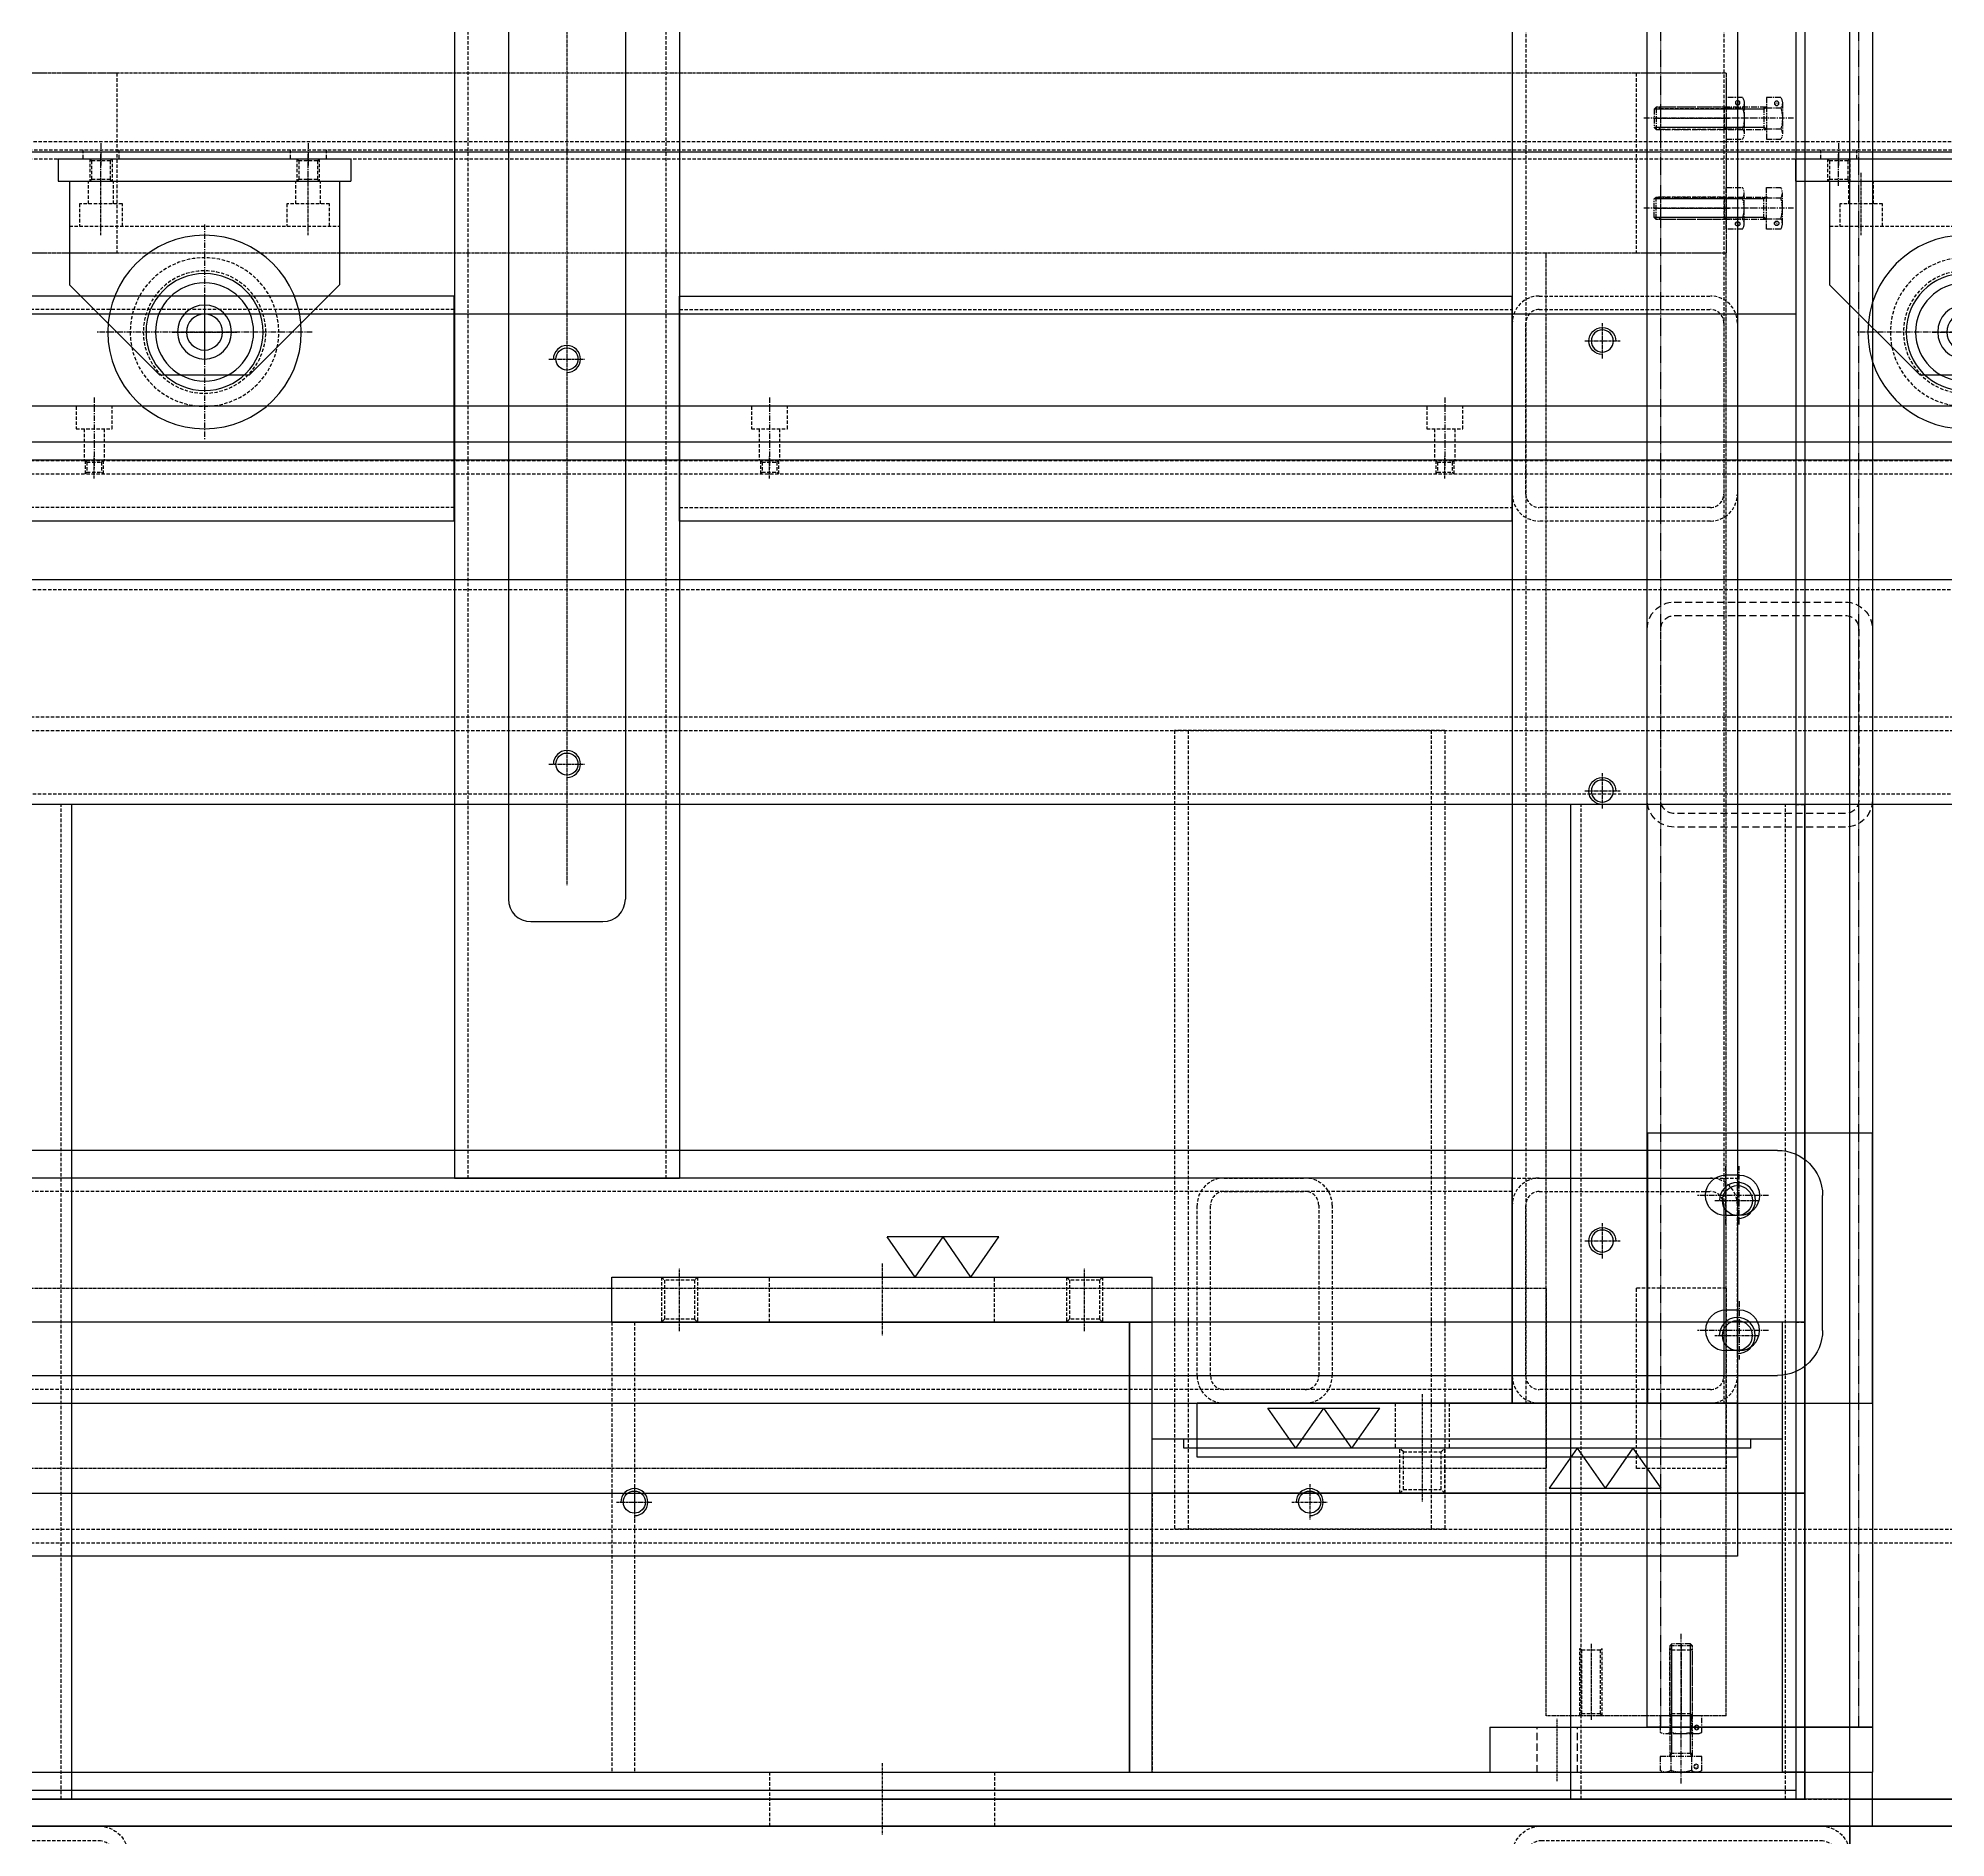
# Model space of a CAD drawing. Header units: millimetres. Extents: x -18234 to 26733, y 279 to 18488.
# Drawn here: x 21465.9 to 21889.6, y 5367 to 5766.9 of the extents above; entities that cross this region are included whole.
import ezdxf
from ezdxf.enums import TextEntityAlignment as Align

# ---------------------------------------------------------------- set-up
doc = ezdxf.new("R2010")
doc.units = ezdxf.units.MM
for name, pattern in [('CENTER', [2, 1.25, -0.25, 0.25, -0.25]), ('HIDDEN', [0.375, 0.25, -0.125]), ('HIDDEN2', [4.7625, 3.175, -1.5875])]:
    doc.linetypes.add(name, pattern=pattern)
for name, color, linetype in [('44', 4, 'CENTER'), ('BOM', 6, 'Continuous'), ('CENTER', 1, 'CENTER'), ('CL', 1, 'CENTER'), ('HL', 2, 'HIDDEN'), ('THIN', 3, 'Continuous')]:
    doc.layers.add(name, color=color, linetype=linetype)
doc.styles.get("Standard").update_dxf_attribs({"font": 'arial.ttf'})

# ---------------------------------------------------------------- blocks, each defined once
blk = doc.blocks.new('TUERTTRE')
at = {"color": 6, "ltscale": 0.5}
for p, q in [((299256.67, 16562.02), (299269.09, 16562.02)), ((299262.88, 16553.1), (299256.67, 16562.02)), ((299262.88, 16553.1), (299269.09, 16562.02)), ((299269.09, 16562.02), (299281.51, 16562.02)), ((299275.3, 16553.1), (299269.09, 16562.02)), ((299275.3, 16553.1), (299281.51, 16562.02))]:
    blk.add_line(p, q, dxfattribs=at)
blk = doc.blocks.new('trtru')
at = {"layer": 'HL', "ltscale": 3}
for p, q in [((311532.58, 919.21), (311570.58, 919.21)), ((311532.58, 916.21), (311570.58, 916.21)), ((311526.58, 875.21), (311526.58, 913.21)), ((311529.58, 875.21), (311529.58, 913.21)), ((311573.58, 913.21), (311573.58, 875.21)), ((311576.58, 913.21), (311576.58, 875.21)), ((311570.58, 872.21), (311532.58, 872.21)), ((311570.58, 869.21), (311532.58, 869.21))]:
    blk.add_line(p, q, dxfattribs=at)
for centre, radius, start, end in [((311532.58, 913.21), 6, 90, 180), ((311532.58, 913.21), 3, 90, 180), ((311570.58, 913.21), 6, 0, 90), ((311570.58, 913.21), 3, 0, 90), ((311532.58, 875.21), 6, 180, 270), ((311532.58, 875.21), 3, 180, 270), ((311570.58, 875.21), 6, 270, 0), ((311570.58, 875.21), 3, 270, 0)]:
    blk.add_arc(centre, radius, start, end, dxfattribs=at)
blk = doc.blocks.new('yere')
at = {"layer": 'HL', "ltscale": 3}
for p, q in [((311557.94, 571.8), (311575.94, 571.8)), ((311557.94, 568.8), (311575.94, 568.8)), ((311551.94, 527.8), (311551.94, 565.8)), ((311554.94, 527.8), (311554.94, 565.8)), ((311578.94, 565.8), (311578.94, 527.8)), ((311581.94, 565.8), (311581.94, 527.8)), ((311575.94, 524.8), (311557.94, 524.8)), ((311575.94, 521.8), (311557.94, 521.8))]:
    blk.add_line(p, q, dxfattribs=at)
for centre, radius, start, end in [((311557.94, 565.8), 6, 90, 180), ((311557.94, 565.8), 3, 90, 180), ((311575.94, 565.8), 6, 0, 90), ((311575.94, 565.8), 3, 0, 90), ((311557.94, 527.8), 6, 180, 270), ((311557.94, 527.8), 3, 180, 270), ((311575.94, 527.8), 6, 270, 0), ((311575.94, 527.8), 3, 270, 0)]:
    blk.add_arc(centre, radius, start, end, dxfattribs=at)
blk = doc.blocks.new('tyuwrr')
at = {"ltscale": 0.5}
for p, q in [((209317.96, 21857.18), (209317.96, 21907.18)), ((209537.96, 21907.18), (209317.96, 21907.18)), ((209537.96, 21857.18), (209537.96, 21907.18)), ((209537.96, 21857.18), (209317.96, 21857.18))]:
    blk.add_line(p, q, dxfattribs=at)
at = {"layer": 'HL', "ltscale": 3}
for p, q in [((209537.96, 21904.18), (209317.96, 21904.18)), ((209537.96, 21860.18), (209317.96, 21860.18))]:
    blk.add_line(p, q, dxfattribs=at)
blk = doc.blocks.new('uyoertw')
at = {"ltscale": 0.5}
for p, q in [((107125.43, -14929.59), (106940.43, -14929.59)), ((106940.43, -14979.59), (106940.43, -14929.59)), ((107125.43, -14979.59), (107125.43, -14929.59)), ((106940.43, -14979.59), (107125.43, -14979.59))]:
    blk.add_line(p, q, dxfattribs=at)
at = {"layer": 'HL', "ltscale": 3}
for p, q in [((107125.43, -14932.59), (106940.43, -14932.59)), ((107125.43, -14976.59), (106940.43, -14976.59))]:
    blk.add_line(p, q, dxfattribs=at)
blk = doc.blocks.new('iery')
at = {"ltscale": 0.5}
for p, q in [((107624.6, -15072.98), (106934.6, -15072.98)), ((107624.6, -15122.98), (107624.6, -15072.98)), ((106934.6, -15122.98), (107624.6, -15122.98))]:
    blk.add_line(p, q, dxfattribs=at)
at = {"layer": 'HL', "ltscale": 3}
for p, q in [((107624.6, -15075.98), (106934.6, -15075.98)), ((107624.6, -15119.98), (106934.6, -15119.98))]:
    blk.add_line(p, q, dxfattribs=at)
blk = doc.blocks.new('tyqewrre')
at = {"layer": 'CL', "ltscale": 0.5}
blk.add_line((300594.9, 32415.18), (300594.9, 32429.18), dxfattribs=at)
at = {"layer": 'HL', "ltscale": 3}
for p, q in [((300588.9, 32417.18), (300588.9, 32427.18)), ((300600.9, 32417.18), (300600.9, 32427.18))]:
    blk.add_line(p, q, dxfattribs=at)
blk = doc.blocks.new('ruetew')
at = {"ltscale": 0.5}
for p, q in [((107006.21, -14496.27), (107006.21, -14616.27)), ((107006.21, -14496.27), (107018.21, -14496.27)), ((107018.21, -14496.27), (107018.21, -14616.27)), ((107006.21, -14616.27), (107018.21, -14616.27))]:
    blk.add_line(p, q, dxfattribs=at)
at = {"layer": 'HL', "ltscale": 3}
blk.add_line((107008.21, -14496.27), (107008.21, -14616.27), dxfattribs=at)
at = {"rotation": 90.00000000000001}
blk.add_blockref('tyqewrre', (139435.38, -315161.18), dxfattribs=at)
blk = doc.blocks.new('eterwet')
at = {"ltscale": 0.5}
for p, q in [((106256.87, -12988.09), (106256.87, -14144.09)), ((106306.87, -12988.09), (106306.87, -14144.09)), ((106256.87, -14144.09), (106306.87, -14144.09))]:
    blk.add_line(p, q, dxfattribs=at)
at = {"layer": 'HL', "ltscale": 3}
for p, q in [((106259.87, -12988.09), (106259.87, -14144.09)), ((106303.87, -12988.09), (106303.87, -14144.09))]:
    blk.add_line(p, q, dxfattribs=at)
blk = doc.blocks.new('6w4tw')
at = {"ltscale": 0.5}
for p, q in [((107959.85, -12918.09), (107959.85, -14174.09)), ((108009.85, -12918.09), (108009.85, -14174.09)), ((107959.85, -14174.09), (108009.85, -14174.09))]:
    blk.add_line(p, q, dxfattribs=at)
at = {"layer": 'HL', "ltscale": 3}
for p, q in [((107962.85, -12918.09), (107962.85, -14174.09)), ((108006.85, -12918.09), (108006.85, -14174.09))]:
    blk.add_line(p, q, dxfattribs=at)
blk = doc.blocks.new('ryuwt')
at = {"layer": 'HL', "ltscale": 3}
for p, q in [((108036.45, -14524.88), (108086.45, -14524.88)), ((108036.45, -14574.88), (108036.45, -14524.88)), ((108086.45, -14574.88), (108086.45, -14524.88)), ((108036.45, -14574.88), (108086.45, -14574.88))]:
    blk.add_line(p, q, dxfattribs=at)
blk = doc.blocks.new('YUWTEE')
at = {"color": 6}
for name, p in [('6w4tw', (-329.42, -20)), ('eterwet', (1138.56, 0)), ('iery', (5.82, 928.89)), ('ryuwt', (-406.02, 380.79))]:
    blk.add_blockref(name, p, dxfattribs=at)
for name, p in [('tyuwrr', (-102142.54, -35855.27)), ('trtru', (-203896.15, -14867.29)), ('yere', (-203991.51, -14715.88)), ('trtru', (-203896.15, -15063.29))]:
    blk.add_blockref(name, p)
at = {"color": 6, "xscale": -1}
for name, p, rotation in [('uyoertw', (214570.86, 981.5), 5.915268275202834e-12), ('TUERTTRE', (-191618.05, 2349.01), 180)]:
    blk.add_blockref(name, p, dxfattribs=dict(at, rotation=rotation))
at = {"xscale": -1, "rotation": 270}
blk.add_blockref('ruetew', (122176.7, -121212.3), dxfattribs=at)
blk = doc.blocks.new('r5yrtt')
at = {"ltscale": 0.5}
blk.add_circle((309013.73, 26263.33), 2.46, dxfattribs=at)
at = {"color": 1, "ltscale": 0.5}
blk.add_arc((309013.73, 26263.33), 3, 270, 180, dxfattribs=at)
at = {"layer": 'CL', "ltscale": 0.5}
for p, q in [((309013.73, 26267.33), (309013.73, 26259.33)), ((309009.73, 26263.33), (309017.73, 26263.33))]:
    blk.add_line(p, q, dxfattribs=at)
blk = doc.blocks.new('tyqw')
at = {"ltscale": 0.5}
blk.add_circle((204314.83, 21396.31), 2.46, dxfattribs=at)
at = {"color": 1, "ltscale": 0.5}
blk.add_arc((204314.83, 21396.31), 3, 270, 180, dxfattribs=at)
at = {"layer": 'CL', "ltscale": 0.5}
for p, q in [((204314.83, 21400.31), (204314.83, 21392.31)), ((204310.83, 21396.31), (204318.83, 21396.31))]:
    blk.add_line(p, q, dxfattribs=at)
blk = doc.blocks.new('RUW')
at = {"ltscale": 0.5}
for p, q in [((105666.37, -12938.09), (105666.37, -14228.09)), ((105393.37, -13142.09), (105393.37, -14082.09)), ((105419.37, -13142.09), (105419.37, -14082.09)), ((105398.37, -14087.09), (105414.37, -14087.09)), ((105666.37, -14228.09), (104876.37, -14228.09))]:
    blk.add_line(p, q, dxfattribs=at)
for centre, start, end in [((105398.37, -14082.09), 180, 270), ((105414.37, -14082.09), 270, 0)]:
    blk.add_arc(centre, 5, start, end, dxfattribs=at)
at = {"layer": 'CL', "ltscale": 0.5}
blk.add_line((105406.37, -13145.09), (105406.37, -14079.09), dxfattribs=at)
at = {"xscale": -1}
for p in [(309951.2, -35354.4), (309951.2, -35454.4), (309951.2, -35554.4)]:
    blk.add_blockref('tyqw', p, dxfattribs=at)
for name, p in [('r5yrtt', (-203607.36, -40225.42)), ('r5yrtt', (-203607.36, -40315.42)), ('tyqw', (-98893.46, -35612.4)), ('tyqw', (-98743.46, -35612.4))]:
    blk.add_blockref(name, p)
blk = doc.blocks.new('56ERT')
at = {"color": 6}
for name, p in [('YUWTEE', (-4301.61, 0)), ('RUW', (-2287.55, 0))]:
    blk.add_blockref(name, p, dxfattribs=at)
blk = doc.blocks.new('MCLBM1')
at = {"color": 0}
blk.add_circle((0, 0), 0.5, dxfattribs=at)
blk.add_text('BM', height=0.5).set_placement((0, 0), align=Align.MIDDLE)
at = {"flags": 1}
for tag, p in [('SPEC', (0, -3)), ('NAME', (0, -1)), ('ENAME', (0, -2)), ('MATERIAL', (0, -4)), ('WEIGHT', (0, -5)), ('REMARK', (0, -6))]:
    blk.add_attdef(tag, p, '', height=0.5, dxfattribs=at)
blk = doc.blocks.new('tyuiwtw')
for p, q in [((144493.21, -12720.48), (144493.21, -12727.4)), ((144497.21, -12721.63), (144493.56, -12721.63)), ((144497.21, -12726.25), (144493.56, -12726.25))]:
    blk.add_line(p, q)
blk.add_lwpolyline([(144497.21, -12719.32), (144497.21, -12728.56), (144493.56, -12728.56, -0.309401), (144493.56, -12726.25, -0.154701), (144493.56, -12721.63, -0.309401), (144493.56, -12719.32)], format="xyb", close=True)
at = {"layer": 'CENTER'}
blk.add_line((144490.71, -12723.94), (144499.71, -12723.94), dxfattribs=at)
at = {"layer": 'BOM'}
blk.add_blockref('MCLBM1', (144494.65, -12720.49), dxfattribs=at)
blk = doc.blocks.new('t7ietey')
for p, q in [((144480.05, -12699.41), (144480.05, -12706.34)), ((144483.55, -12700.56), (144480.41, -12700.56)), ((144484.2, -12700.37), (144484.2, -12705.37)), ((144508.12, -12700.37), (144508.12, -12705.37)), ((144483.55, -12705.18), (144480.41, -12705.18))]:
    blk.add_line(p, q)
blk.add_lwpolyline([(144483.55, -12698.25), (144483.55, -12707.49), (144480.41, -12707.49, -0.309401), (144480.41, -12705.18, -0.154701), (144480.41, -12700.56, -0.309401), (144480.41, -12698.25)], format="xyb", close=True)
for points in [[(144483.75, -12700.37, -0.414214), (144483.55, -12700.17)], [(144483.55, -12705.57, -0.414214), (144483.75, -12705.37)]]:
    blk.add_lwpolyline(points, format="xyb")
blk.add_lwpolyline([(144483.75, -12700.37), (144508.12, -12700.37), (144508.55, -12700.81), (144508.55, -12704.94), (144508.12, -12705.37), (144483.75, -12705.37)])
at = {"layer": 'CENTER'}
blk.add_line((144477.55, -12702.87), (144511.05, -12702.87), dxfattribs=at)
at = {"layer": 'THIN'}
for points in [[(144483.45, -12700.37), (144484.2, -12700.81), (144508.55, -12700.81)], [(144483.45, -12705.37), (144484.2, -12704.94), (144508.55, -12704.94)]]:
    blk.add_lwpolyline(points, dxfattribs=at)
at = {"layer": 'BOM'}
blk.add_blockref('MCLBM1', (144481.31, -12699.54), dxfattribs=at)
blk = doc.blocks.new('tiwerwt')
at = {"color": 6}
for name, p in [('t7ietey', (0, 0)), ('tyuiwtw', (-4.66, 21.07))]:
    blk.add_blockref(name, p, dxfattribs=at)
blk = doc.blocks.new('uret')
at = {"layer": 'CL', "ltscale": 0.5}
blk.add_line((151291.82, -10206.46), (151308.82, -10206.46), dxfattribs=at)
at = {"layer": 'HL', "ltscale": 3}
for p, q in [((151293.25, -10204.39), (151292.82, -10203.96)), ((151307.82, -10203.96), (151292.82, -10203.96)), ((151307.82, -10203.96), (151307.38, -10204.39)), ((151293.25, -10208.53), (151292.82, -10208.96)), ((151293.25, -10204.39), (151293.25, -10208.53)), ((151307.38, -10204.39), (151293.25, -10204.39)), ((151307.38, -10208.53), (151293.25, -10208.53)), ((151307.38, -10204.39), (151307.38, -10208.53)), ((151307.82, -10208.96), (151307.38, -10208.53)), ((151307.82, -10208.96), (151292.82, -10208.96))]:
    blk.add_line(p, q, dxfattribs=at)
blk = doc.blocks.new('e45wert')
at = {"ltscale": 0.5}
for p, q in [((141874.83, -13498.57), (141874.83, -13173.57)), ((141874.83, -13173.57), (141914.83, -13173.57)), ((141914.83, -13498.57), (141914.83, -13173.57)), ((141874.83, -13498.57), (141914.83, -13498.57))]:
    blk.add_line(p, q, dxfattribs=at)
at = {"xscale": -1, "rotation": 90}
for p in [(131678.37, 137809.25), (131698.37, 137809.25)]:
    blk.add_blockref('uret', p, dxfattribs=at)
blk = doc.blocks.new('ertyqw')
at = {"layer": 'HL', "ltscale": 3}
for p, q in [((141865.63, -12950.51), (141885.63, -12950.51)), ((141865.63, -12950.51), (141865.63, -12990.51)), ((141885.63, -12950.51), (141885.63, -12990.51)), ((141865.63, -12990.51), (141885.63, -12990.51))]:
    blk.add_line(p, q, dxfattribs=at)
blk = doc.blocks.new('rtuywr')
at = {"ltscale": 0.5}
for p, q in [((135109.59, -28883.2), (135814.59, -28883.2)), ((135109.59, -28883.2), (135109.59, -28923.2)), ((135109.59, -28923.2), (135814.59, -28923.2))]:
    blk.add_line(p, q, dxfattribs=at)
blk = doc.blocks.new('7iwrqr')
at = {"ltscale": 0.5}
for p, q in [((135069.59, -28613.2), (135854.59, -28613.2)), ((135069.59, -28613.2), (135069.59, -28653.2)), ((135069.59, -28653.2), (135854.59, -28653.2))]:
    blk.add_line(p, q, dxfattribs=at)
at = {"xscale": -1}
for p in [(286377.41, -18416.74), (286377.41, -18436.74)]:
    blk.add_blockref('uret', p, dxfattribs=at)
blk = doc.blocks.new('8yq')
at = {"color": 0}
for name, p in [('7iwrqr', (1693.73, 1030.96)), ('ertyqw', (-5102.31, -14631.72)), ('ertyqw', (-4744.81, -14631.72)), ('e45wert', (-5111.51, -14448.67)), ('ertyqw', (-5102.31, -14901.72)), ('rtuywr', (1693.73, 1030.96))]:
    blk.add_blockref(name, p, dxfattribs=at)
blk = doc.blocks.new('A$C6E0E735B')
at = {"color": 0}
blk.add_blockref('8yq', (-136748.32, 27962.24), dxfattribs=at)
at = {"color": 6}
blk.add_blockref('tiwerwt', (-144477.55, 13072.87), dxfattribs=at)
at = {"color": 6, "xscale": -1, "rotation": 180}
blk.add_blockref('tiwerwt', (-144477.55, -12352.87), dxfattribs=at)
at = {"color": 6, "rotation": 90}
blk.add_blockref('tiwerwt', (-12677.87, -144477.55), dxfattribs=at)
blk = doc.blocks.new('A$C5D08750C')
at = {"color": 3}
blk.add_line((1100, -1750), (1100, 0), dxfattribs=at)
blk.add_line((1100, -1750), (1100, 0), dxfattribs=at)
blk = doc.blocks.new('A$C4CF1542E')
blk.add_blockref('A$C5D08750C', (17.61, 1984))
blk = doc.blocks.new('kjghfds')
at = {"color": 1, "linetype": 'CENTER'}
for p, q in [((3057.43, -26273.34), (3057.43, -26260.34)), ((3060.43, -26273.34), (3060.43, -26260.34)), ((3050.93, -26266.84), (3066.93, -26266.84))]:
    blk.add_line(p, q, dxfattribs=at)
for p, q in [((3057.43, -26262.34), (3060.43, -26262.34)), ((3057.43, -26271.34), (3060.43, -26271.34))]:
    blk.add_line(p, q)
for centre, start, end in [((3057.43, -26266.84), 90, 270), ((3060.43, -26266.84), 270, 90)]:
    blk.add_arc(centre, 4.5, start, end)
blk = doc.blocks.new('dsfgsdgfsdfgsd')
for p, q in [((3048.93, -26256.84), (3858.93, -26256.84)), ((3038.93, -26296.84), (3038.93, -26266.84)), ((3858.93, -26306.84), (3048.93, -26306.84))]:
    blk.add_line(p, q)
for centre, start, end in [((3048.93, -26266.84), 90, 180), ((3048.93, -26296.84), 180, 270)]:
    blk.add_arc(centre, 10, start, end)
blk.add_blockref('kjghfds', (0, 0))
at = {"xscale": -1, "rotation": 180}
blk.add_blockref('kjghfds', (0, -52563.68), dxfattribs=at)
blk = doc.blocks.new('xcvbxcvbxcvxc')
at = {"color": 2, "linetype": 'HIDDEN2', "ltscale": 0.5}
for p, q in [((286761.74, 16114.63), (286771.74, 16114.63)), ((286761.74, 16105.63), (286771.74, 16105.63))]:
    blk.add_line(p, q, dxfattribs=at)
at = {"layer": 'CL', "ltscale": 0.5}
blk.add_line((286759.74, 16110.13), (286773.74, 16110.13), dxfattribs=at)
blk = doc.blocks.new('sdfgdfgdfcx')
at = {"ltscale": 0.5}
for p, q in [((5362.3, -29033.45), (5447.3, -29033.45)), ((5362.3, -29033.45), (5362.3, -29043.45)), ((5362.3, -29043.45), (5447.3, -29043.45))]:
    blk.add_line(p, q, dxfattribs=at)
blk.add_line((5447.3, -29033.45), (5447.3, -29043.45))
at = {"rotation": 90}
blk.add_blockref('xcvbxcvbxcvxc', (21487.43, -315805.19), dxfattribs=at)
blk = doc.blocks.new('A$C172A127A')
blk.add_blockref('sdfgdfgdfcx', (-5362.3, 29045.45))
blk = doc.blocks.new('asdfasfdfas')
at = {"color": 2, "linetype": 'HIDDEN2', "ltscale": 0.5}
for p, q in [((298053.32, 11177), (298015.32, 11177)), ((298009.32, 11171), (298009.32, 11133)), ((298012.32, 11171), (298012.32, 11133)), ((298053.32, 11174), (298015.32, 11174)), ((298056.32, 11133), (298056.32, 11171)), ((298059.32, 11133), (298059.32, 11171)), ((298015.32, 11130), (298053.32, 11130)), ((298015.32, 11127), (298053.32, 11127))]:
    blk.add_line(p, q, dxfattribs=at)
for centre, radius, start, end in [((298015.32, 11171), 6, 90, 180), ((298053.32, 11171), 6, 0, 90), ((298015.32, 11171), 3, 90, 180), ((298053.32, 11171), 3, 0, 90), ((298015.32, 11133), 6, 180, 270), ((298015.32, 11133), 3, 180, 270), ((298053.32, 11133), 6, 270, 0), ((298053.32, 11133), 3, 270, 0)]:
    blk.add_arc(centre, radius, start, end, dxfattribs=at)
blk = doc.blocks.new('7tyt7i')
at = {"ltscale": 0.5}
blk.add_circle((144663.48, 13050.61), 3.32, dxfattribs=at)
at = {"color": 1, "ltscale": 0.5}
blk.add_arc((144663.48, 13050.61), 4, 270, 180, dxfattribs=at)
at = {"layer": 'CL', "ltscale": 0.5}
for p, q in [((144663.48, 13055.61), (144663.48, 13045.61)), ((144658.48, 13050.61), (144668.48, 13050.61))]:
    blk.add_line(p, q, dxfattribs=at)
blk = doc.blocks.new('sdfgsdgdfgsg')
for p, q in [((4357.19, -26303.09), (4307.19, -26303.09)), ((4307.19, -26303.09), (4307.19, -26363.09)), ((4357.19, -26363.09), (4357.19, -26303.09)), ((4307.19, -26363.09), (4357.19, -26363.09))]:
    blk.add_line(p, q)
for p in [(-140336.29, -39368.69), (-140336.31, -39398.69)]:
    blk.add_blockref('7tyt7i', p)
blk = doc.blocks.new('A$C7FF257DF')
at = {"ltscale": 0.5}
for p, q in [((0, 1412), (0, 12)), ((50, 12), (50, 1412)), ((0, 12), (50, 12))]:
    blk.add_line(p, q, dxfattribs=at)
at = {"layer": 'HL', "ltscale": 0.5}
for p, q in [((3, 12), (3, 1412)), ((47, 12), (47, 1412))]:
    blk.add_line(p, q, dxfattribs=at)
blk.add_blockref('asdfasfdfas', (-298009.32, -10915))
at = {"xscale": -1}
for name, p in [('sdfgsdgdfgsg', (4357.18, 26447.09)), ('A$C172A127A', (85, 0))]:
    blk.add_blockref(name, p, dxfattribs=at)
blk = doc.blocks.new('A$C7A7027CF')
for name, p in [('A$C7FF257DF', (0, 0)), ('dsfgsdgfsdfgsd', (-3027.86, 26397.01))]:
    blk.add_blockref(name, p)
blk = doc.blocks.new('A$C27025287')
blk.add_blockref('A$C7A7027CF', (0, 0))
blk = doc.blocks.new('65eyrw')
at = {"layer": 'CL', "ltscale": 0.5}
blk.add_line((115067.68, -31062.76), (115067.68, -31078.76), dxfattribs=at)
at = {"layer": 'HL', "ltscale": 3}
for p, q in [((115042.68, -31064.76), (115042.68, -31076.76)), ((115092.68, -31064.76), (115092.68, -31076.76))]:
    blk.add_line(p, q, dxfattribs=at)
blk = doc.blocks.new('tiqwrt')
at = {"ltscale": 0.5}
for p, q in [((114847.68, -31064.76), (115697.68, -31064.76)), ((115697.68, -31076.76), (115697.68, -31064.76)), ((114847.68, -31076.76), (115697.68, -31076.76))]:
    blk.add_line(p, q, dxfattribs=at)
at = {"color": 6, "xscale": -1}
blk.add_blockref('65eyrw', (230545.36, 0), dxfattribs=at)
blk = doc.blocks.new('ruetet')
at = {"color": 6, "ltscale": 0.5}
for p, q in [((112980.88, -29653.76), (112460.88, -29653.76)), ((112980.88, -29753.76), (112980.88, -29653.76)), ((112460.88, -29753.76), (112980.88, -29753.76))]:
    blk.add_line(p, q, dxfattribs=at)
blk = doc.blocks.new('ruee')
at = {"layer": 'HL', "ltscale": 3}
for p, q in [((112073.43, -29209.1), (112073.43, -29147.1)), ((112073.43, -29147.1), (112213.43, -29147.1)), ((112213.43, -29147.1), (112213.43, -29209.1)), ((112213.43, -29209.1), (112073.43, -29209.1))]:
    blk.add_line(p, q, dxfattribs=at)
blk = doc.blocks.new('yuiwe4')
at = {"layer": 'CL', "ltscale": 0.5}
blk.add_line((312659.78, 32785.7), (312645.78, 32785.7), dxfattribs=at)
at = {"layer": 'HL', "ltscale": 3}
for p, q in [((312647.78, 32790.7), (312648.6, 32789.89)), ((312647.78, 32790.7), (312657.78, 32790.7)), ((312648.6, 32789.89), (312648.6, 32781.51)), ((312648.6, 32789.89), (312656.97, 32789.89)), ((312656.97, 32789.89), (312657.78, 32790.7)), ((312656.97, 32789.89), (312656.97, 32781.51)), ((312647.78, 32780.7), (312648.6, 32781.51)), ((312647.78, 32780.7), (312657.78, 32780.7)), ((312648.6, 32781.51), (312656.97, 32781.51)), ((312656.97, 32781.51), (312657.78, 32780.7))]:
    blk.add_line(p, q, dxfattribs=at)
blk = doc.blocks.new('e5tywerr')
at = {"color": 6, "ltscale": 0.5}
for p, q in [((111823.57, -28488.73), (111823.57, -28476.73)), ((111823.57, -28476.73), (111963.57, -28476.73)), ((111830.57, -28478.73), (111830.57, -28476.73)), ((111956.57, -28478.73), (111956.57, -28476.73)), ((111963.57, -28488.73), (111963.57, -28476.73)), ((111830.57, -28478.73), (111956.57, -28478.73)), ((111823.57, -28488.73), (111963.57, -28488.73))]:
    blk.add_line(p, q, dxfattribs=at)
at = {"extrusion": (0, 0, -1), "zscale": -1, "rotation": 90.00000000000001}
blk.add_blockref('yuiwe4', (-79117.88, -341136.52), dxfattribs=at)
blk = doc.blocks.new('rtywe')
at = {"color": 6, "ltscale": 0.5}
for p, q in [((111198.98, -28944.11), (111198.98, -28949.11)), ((111198.98, -28944.11), (111298.98, -28944.11)), ((111260.98, -28944.11), (111260.98, -28949.11)), ((111298.98, -28944.11), (111298.98, -28949.11)), ((111198.98, -28949.11), (111298.98, -28949.11))]:
    blk.add_line(p, q, dxfattribs=at)
blk = doc.blocks.new('rywqrew')
at = {"color": 6, "ltscale": 0.5}
for p, q in [((111823.41, -29336.38), (111823.41, -29236.38)), ((111823.41, -29236.38), (111973.41, -29236.38)), ((111973.41, -29236.38), (111973.41, -29336.38)), ((111973.41, -29336.38), (111823.41, -29336.38))]:
    blk.add_line(p, q, dxfattribs=at)
blk = doc.blocks.new('tete')
at = {"layer": 'HL', "ltscale": 3}
for p, q in [((113437.28, -29566.4), (113442.28, -29566.4)), ((113437.28, -29566.4), (113437.28, -29666.4)), ((113442.28, -29566.4), (113442.28, -29666.4)), ((113437.28, -29666.4), (113442.28, -29666.4))]:
    blk.add_line(p, q, dxfattribs=at)
blk = doc.blocks.new('rtywew')
at = {"layer": 'CL', "ltscale": 0.5}
blk.add_line((207684.12, 19199.6), (207684.12, 19183.6), dxfattribs=at)
at = {"layer": 'HL', "ltscale": 3}
for p, q in [((207659.12, 19186.6), (207659.12, 19196.6)), ((207709.12, 19186.6), (207709.12, 19196.6))]:
    blk.add_line(p, q, dxfattribs=at)
blk = doc.blocks.new('5623wt')
at = {"layer": 'CL', "ltscale": 0.5}
blk.add_line((209046.13, 18920.69), (209032.13, 18920.69), dxfattribs=at)
at = {"layer": 'HL', "ltscale": 3}
for p, q in [((209034.13, 18924.69), (209034.81, 18924.01)), ((209034.13, 18924.69), (209044.13, 18924.69)), ((209034.81, 18924.01), (209034.81, 18917.36)), ((209034.81, 18924.01), (209043.45, 18924.01)), ((209043.45, 18924.01), (209044.13, 18924.69)), ((209043.45, 18924.01), (209043.45, 18917.36)), ((209034.13, 18916.69), (209034.81, 18917.36)), ((209034.81, 18917.36), (209043.45, 18917.36)), ((209043.45, 18917.36), (209044.13, 18916.69)), ((209034.13, 18916.69), (209044.13, 18916.69))]:
    blk.add_line(p, q, dxfattribs=at)
blk = doc.blocks.new('kyf')
at = {"ltscale": 0.5}
for p, q in [((113870.22, -29220.74), (113750.22, -29220.74)), ((113750.22, -29230.74), (113750.22, -29220.74)), ((113870.22, -29230.74), (113870.22, -29220.74)), ((113870.22, -29230.74), (113750.22, -29230.74))]:
    blk.add_line(p, q, dxfattribs=at)
at = {"extrusion": (0, 0, -1), "zscale": -1}
blk.add_blockref('rtywew', (-321494.33, -48417.34), dxfattribs=at)
at = {"extrusion": (0, 0, -1), "zscale": -1, "rotation": 270}
for p in [(-132685.9, 179813.39), (-132775.9, 179813.39)]:
    blk.add_blockref('5623wt', p, dxfattribs=at)
blk = doc.blocks.new('RYEW')
at = {"color": 6, "ltscale": 0.5}
for p, q in [((112685.95, -29530.14), (113505.95, -29530.14)), ((113505.95, -29530.14), (113505.95, -29598.14)), ((112685.95, -29598.14), (113505.95, -29598.14))]:
    blk.add_line(p, q, dxfattribs=at)
blk = doc.blocks.new('UOERW')
at = {"color": 6, "xscale": -1}
for name, p, rotation in [('TUERTTRE', (412561.86, -45526.67), 3.464330102787017e-06), ('kyf', (227089.44, 247.16), 3.464330102787017e-06), ('rtywe', (142428.33, -140282.57), 270)]:
    blk.add_blockref(name, p, dxfattribs=dict(at, rotation=rotation))
at = {"color": 6}
for name, p in [('ruetet', (353.35, 670.17)), ('TUERTTRE', (-185891.74, -45564.69)), ('RYEW', (-21.72, 508.55)), ('tiqwrt', (-2198.45, 1981.17))]:
    blk.add_blockref(name, p, dxfattribs=at)
for name, p, rotation in [('tete', (-218.05, 582.8), 3.464330101455142e-06), ('rtywe', (84390.12, -140282.57), 90.00000000000001)]:
    blk.add_blockref(name, p, dxfattribs=dict(at, rotation=rotation))
at = {"color": 6, "xscale": -1}
for name, p in [('rywqrew', (225307.63, 252.79)), ('e5tywerr', (225302.8, -532.86)), ('ruee', (225552.65, 125.51))]:
    blk.add_blockref(name, p, dxfattribs=at)
blk = doc.blocks.new('57w45')
at = {"color": 6, "ltscale": 0.5}
for p, q in [((108903.23, -24098.91), (108903.23, -24626.91)), ((108905.23, -24100.91), (108905.23, -24628.91)), ((108085.23, -24628.91), (108905.23, -24628.91)), ((108087.23, -24626.91), (108903.23, -24626.91))]:
    blk.add_line(p, q, dxfattribs=at)
at = {"layer": 'HL', "ltscale": 3}
blk.add_line((108903.23, -24522.91), (108905.23, -24522.91), dxfattribs=at)
blk = doc.blocks.new('r6u4w')
at = {"color": 6, "ltscale": 0.5}
for p, q in [((107673.27, -25319.89), (107673.27, -25389.89)), ((107673.27, -25389.89), (106857.27, -25389.89))]:
    blk.add_line(p, q, dxfattribs=at)
blk = doc.blocks.new('e56w4w')
at = {"color": 6}
for name, p in [('57w45', (-2817.38, 0)), ('r6u4w', (-1587.43, 1090.97))]:
    blk.add_blockref(name, p, dxfattribs=at)
blk = doc.blocks.new('TU3RQW')
at = {"ltscale": 0.5}
for p, q in [((207375.87, 18593.09), (206535.87, 18593.09)), ((206535.87, 18593.09), (206535.87, 18518.09))]:
    blk.add_line(p, q, dxfattribs=at)
blk = doc.blocks.new('R6WRWT')
at = {"ltscale": 0.5}
blk.add_line((208028.26, 17762.34), (205958.26, 17762.34), dxfattribs=at)
blk = doc.blocks.new('875654')
at = {"layer": 'HL', "ltscale": 3}
for p, q in [((237346.1, 2606.34), (237283.9, 2606.34)), ((237346.1, 2603.14), (237283.9, 2603.14)), ((237277.5, 2599.94), (237277.5, 2537.74)), ((237280.7, 2599.94), (237280.7, 2537.74)), ((237349.3, 2537.74), (237349.3, 2599.94)), ((237352.5, 2537.74), (237352.5, 2599.94)), ((237283.9, 2534.54), (237346.1, 2534.54)), ((237283.9, 2531.34), (237346.1, 2531.34))]:
    blk.add_line(p, q, dxfattribs=at)
for centre, radius, start, end in [((237283.9, 2599.94), 6.4, 90, 180), ((237346.1, 2599.94), 6.4, 0, 90), ((237283.9, 2599.94), 3.2, 90, 180), ((237346.1, 2599.94), 3.2, 0, 90), ((237283.9, 2537.74), 6.4, 180, 270), ((237283.9, 2537.74), 3.2, 180, 270), ((237346.1, 2537.74), 6.4, 270, 0), ((237346.1, 2537.74), 3.2, 270, 0)]:
    blk.add_arc(centre, radius, start, end, dxfattribs=at)
blk = doc.blocks.new('TWRWR')
at = {"ltscale": 0.5}
for p, q in [((203760.39, 19310.54), (203145.39, 19310.54)), ((203760.39, 19304.54), (203760.39, 19310.54)), ((203145.39, 19304.54), (203760.39, 19304.54))]:
    blk.add_line(p, q, dxfattribs=at)
blk = doc.blocks.new('58343463')
at = {"ltscale": 0.5}
for p, q in [((192913.82, 17546.21), (194983.82, 17546.21)), ((192913.82, 17540.21), (194983.82, 17540.21))]:
    blk.add_line(p, q, dxfattribs=at)
at = {"layer": 'HL', "ltscale": 3}
blk.add_line((193528.82, 17540.21), (193528.82, 17546.21), dxfattribs=at)
blk = doc.blocks.new('57WERWR')
at = {"ltscale": 0.5}
blk.add_line((215596.53, 14838.67), (217010.53, 14838.67), dxfattribs=at)
at = {"layer": 'HL', "ltscale": 3}
blk.add_line((215596.53, 14840.97), (217010.53, 14840.97), dxfattribs=at)
blk = doc.blocks.new('56RERWR')
at = {"ltscale": 0.5}
for p, q in [((204847.8, 16147.75), (204392.8, 16147.75)), ((204392.8, 16097.75), (204847.8, 16097.75))]:
    blk.add_line(p, q, dxfattribs=at)
at = {"layer": 'HL', "ltscale": 3}
for p, q in [((204392.8, 16145.45), (204847.8, 16145.45)), ((204392.8, 16100.05), (204847.8, 16100.05))]:
    blk.add_line(p, q, dxfattribs=at)
blk = doc.blocks.new('T7IED')
at = {"color": 6, "ltscale": 0.5}
blk.add_line((118282.54, -29555.15), (116864.54, -29555.15), dxfattribs=at)
blk = doc.blocks.new('56EE')
at = {"ltscale": 0.5}
for p, q in [((116715.79, -28089.13), (116715.79, -27868.13)), ((116765.79, -27868.13), (116715.79, -27868.13)), ((116765.79, -27868.13), (116765.79, -28089.13)), ((116765.79, -28089.13), (116715.79, -28089.13))]:
    blk.add_line(p, q, dxfattribs=at)
at = {"layer": 'HL', "ltscale": 3}
for p, q in [((116718.09, -28089.13), (116718.09, -27868.13)), ((116763.49, -28089.13), (116763.49, -27868.13))]:
    blk.add_line(p, q, dxfattribs=at)
blk = doc.blocks.new('54y3')
at = {"color": 6, "ltscale": 0.5}
for p, q in [((117838.54, -29631.36), (117018.54, -29631.36)), ((117838.54, -29631.36), (117838.54, -29852.36)), ((118282.54, -29852.36), (117838.54, -29852.36)), ((117838.54, -29852.36), (117838.54, -29852.36))]:
    blk.add_line(p, q, dxfattribs=at)
blk = doc.blocks.new('ryuwetw')
at = {"layer": 'HL', "ltscale": 3}
for p, q in [((118692.93, -29746.16), (118692.93, -29967.16)), ((118692.93, -29746.16), (118694.93, -29746.16)), ((118694.93, -29746.16), (118694.93, -29967.16)), ((118694.93, -29967.16), (118692.93, -29967.16))]:
    blk.add_line(p, q, dxfattribs=at)
blk = doc.blocks.new('tyiwtet')
at = {"color": 6}
for name, p in [('T7IED', (0, 1687.01)), ('56EE', (687.74, 0)), ('56EE', (1070.74, 0)), ('ryuwetw', (-856.39, 1878.03))]:
    blk.add_blockref(name, p, dxfattribs=at)
at = {"color": 6, "xscale": -1, "rotation": 180}
blk.add_blockref('54y3', (0, -57720.49), dxfattribs=at)
at = {"extrusion": (0, 0, -1), "zscale": -1}
for name, p in [('57WERWR', (-333877.07, -42561.8)), ('56RERWR', (-322269.33, -43965.88))]:
    blk.add_blockref(name, p, dxfattribs=at)
blk = doc.blocks.new('hioewe')
at = {"color": 6}
for name, p in [('e56w4w', (11225.01, -974.39)), ('tyiwtet', (-525.69, 2485.83)), ('UOERW', (3828.63, 3486.28))]:
    blk.add_blockref(name, p, dxfattribs=at)
at = {"extrusion": (0, 0, -1), "zscale": -1}
for name, p in [('58343463', (-310851.67, -43149.51)), ('TWRWR', (-321083.25, -44913.85)), ('R6WRWT', (-323896.11, -43371.65)), ('TU3RQW', (-323858.72, -44202.4))]:
    blk.add_blockref(name, p, dxfattribs=at)
at = {"color": 0, "extrusion": (0, 0, -1), "zscale": -1}
for p in [(-354217.85, -28215.65), (-354600.35, -28215.65)]:
    blk.add_blockref('875654', p, dxfattribs=at)
blk = doc.blocks.new('trtyrr')
at = {"layer": 'CL'}
blk.add_line((-17983.17, 8758.15), (-17990.17, 8758.15), dxfattribs=at)
at = {"layer": 'HL', "ltscale": 3}
for p, q in [((-17989.17, 8760.65), (-17988.73, 8760.22)), ((-17989.17, 8760.65), (-17984.17, 8760.65)), ((-17988.73, 8760.22), (-17988.73, 8756.09)), ((-17988.73, 8760.22), (-17984.6, 8760.22)), ((-17984.6, 8760.22), (-17984.17, 8760.65)), ((-17984.6, 8760.22), (-17984.6, 8756.09)), ((-17989.17, 8755.65), (-17988.73, 8756.09)), ((-17989.17, 8755.65), (-17984.17, 8755.65)), ((-17988.73, 8756.09), (-17984.6, 8756.09)), ((-17984.6, 8756.09), (-17984.17, 8755.65))]:
    blk.add_line(p, q, dxfattribs=at)
blk = doc.blocks.new('DTHRTRT')
for p, q in [((-37117.55, -5977.42), (-37187.55, -5977.42)), ((-37187.55, -5982.42), (-37187.55, -5977.42)), ((-37117.55, -5982.42), (-37117.55, -5977.42)), ((-37117.55, -5982.42), (-37187.55, -5982.42))]:
    blk.add_line(p, q)
at = {"extrusion": (0, 0, -1), "zscale": -1, "rotation": 270}
for p in [(28419.9, -23966.59), (28368.9, -23966.59)]:
    blk.add_blockref('trtyrr', p, dxfattribs=at)
blk = doc.blocks.new('tuewr')
for p, q in [((201638.06, 16205.43), (201573.06, 16205.43)), ((201638.06, 16200.43), (201573.06, 16200.43))]:
    blk.add_line(p, q)
at = {"ltscale": 0.5}
for p, q in [((201573.06, 16205.43), (201573.06, 16200.43)), ((201638.06, 16205.43), (201638.06, 16200.43))]:
    blk.add_line(p, q, dxfattribs=at)
at = {"extrusion": (0, 0, -1), "zscale": -1, "rotation": 270}
for p in [(-210340.71, -1783.74), (-210386.71, -1783.74)]:
    blk.add_blockref('trtyrr', p, dxfattribs=at)
blk = doc.blocks.new('IERWT')
at = {"layer": 'CL', "ltscale": 0.5}
blk.add_line((201717.61, 16347.01), (201717.61, 16361.01), dxfattribs=at)
at = {"layer": 'HL', "ltscale": 3}
for p, q in [((201714.86, 16354.01), (201714.86, 16359.01)), ((201720.36, 16354.01), (201720.36, 16359.01)), ((201712.86, 16349.01), (201712.86, 16354.01)), ((201712.86, 16354.01), (201722.36, 16354.01)), ((201722.36, 16354.01), (201722.36, 16349.01))]:
    blk.add_line(p, q, dxfattribs=at)
blk = doc.blocks.new('5UWERW')
at = {"ltscale": 0.5}
for p, q in [((201635.56, 16326.22), (201575.56, 16326.22)), ((201575.56, 16326.22), (201575.56, 16303.22)), ((201635.56, 16326.22), (201635.56, 16303.22)), ((201575.56, 16303.22), (201595.56, 16283.22)), ((201615.56, 16283.22), (201635.56, 16303.22)), ((201615.56, 16283.22), (201595.56, 16283.22))]:
    blk.add_line(p, q, dxfattribs=at)
for radius in [6, 4]:
    blk.add_circle((201605.56, 16292.72), radius, dxfattribs=at)
at = {"layer": 'CL', "ltscale": 0.5}
for p, q in [((201605.56, 16299.93), (201605.56, 16285.5)), ((201612.77, 16292.72), (201598.35, 16292.72))]:
    blk.add_line(p, q, dxfattribs=at)
at = {"layer": 'HL', "ltscale": 3}
blk.add_line((201635.56, 16316.22), (201575.56, 16316.22), dxfattribs=at)
for p in [(-135.05, -32.79), (-89.05, -32.79)]:
    blk.add_blockref('IERWT', p)
blk = doc.blocks.new('YUWERW')
for radius in [21.5, 13, 10.9]:
    blk.add_circle((201493.08, 16354.01), radius)
at = {"layer": 'CL'}
for p, q in [((201493.08, 16377.94), (201493.08, 16330.08)), ((201469.15, 16354.01), (201517.01, 16354.01))]:
    blk.add_line(p, q, dxfattribs=at)
at = {"layer": 'HL', "ltscale": 3}
for radius in [16.5, 13.6]:
    blk.add_circle((201493.08, 16354.01), radius, dxfattribs=at)
blk = doc.blocks.new('56YWEW')
blk.add_blockref('5UWERW', (-68.47, 300.44))
at = {"color": 1}
blk.add_blockref('YUWERW', (44.01, 239.15), dxfattribs=at)
blk = doc.blocks.new('tyrtyu')
at = {"layer": 'CL'}
blk.add_line((-18266.34, 7235.12), (-18266.34, 7230.12), dxfattribs=at)
at = {"layer": 'HL', "ltscale": 3}
for p, q in [((-18270.34, 7233.62), (-18270.34, 7231.62)), ((-18262.34, 7233.62), (-18262.34, 7231.62))]:
    blk.add_line(p, q, dxfattribs=at)
blk = doc.blocks.new('tui4wt')
at = {"ltscale": 0.5}
blk.add_line((202056.43, 13759.03), (202556.43, 13759.03), dxfattribs=at)
at = {"layer": 'HL', "ltscale": 3}
for p, q in [((202554.43, 13824.03), (202058.43, 13824.03)), ((202554.43, 13822.03), (202058.43, 13822.03))]:
    blk.add_line(p, q, dxfattribs=at)
for p in [(220405.27, 6590.4), (220745.27, 6590.4), (220791.27, 6590.4)]:
    blk.add_blockref('tyrtyu', p)
blk = doc.blocks.new('65wrwt')
for name, p in [('tui4wt', (0, 1491.68)), ('DTHRTRT', (239265.99, 21291.12)), ('tuewr', (896.38, -891.73)), ('56YWEW', (573.84, -1317.95)), ('56YWEW', (964.84, -1317.95))]:
    blk.add_blockref(name, p)
blk = doc.blocks.new('67rtruru')
blk.add_blockref('65wrwt', (-36751.82, 14624.98))
blk = doc.blocks.new('ytrtytu')
at = {"layer": 'CL'}
blk.add_line((-17793.76, 7005.92), (-17793.76, 6989.92), dxfattribs=at)
at = {"layer": 'HL', "ltscale": 3}
for p, q in [((-17797.76, 6998.92), (-17797.76, 7003.92)), ((-17789.76, 7003.92), (-17789.76, 6998.92)), ((-17789.76, 6998.92), (-17797.76, 6998.92)), ((-17796.01, 6998.92), (-17796.01, 6991.92)), ((-17791.51, 6998.92), (-17791.51, 6991.92))]:
    blk.add_line(p, q, dxfattribs=at)
blk = doc.blocks.new('54etee5')
at = {"ltscale": 0.5}
for p, q in [((158864.39, 29380.51), (159824.39, 29380.51)), ((158864.39, 29368.51), (159824.39, 29368.51))]:
    blk.add_line(p, q, dxfattribs=at)
for p in [(177288.15, 22376.58), (177438.15, 22376.58), (177588.15, 22376.58)]:
    blk.add_blockref('ytrtytu', p)
blk = doc.blocks.new('rwerwr')
at = {"layer": 'HL', "ltscale": 3}
for p, q in [((160910.08, 29811.68), (160910.08, 29634.18)), ((160910.08, 29811.68), (160970.08, 29811.68)), ((160913.08, 29811.68), (160913.08, 29634.18)), ((160967.08, 29811.68), (160967.08, 29634.18)), ((160970.08, 29811.68), (160970.08, 29634.18)), ((160910.08, 29634.18), (160970.08, 29634.18))]:
    blk.add_line(p, q, dxfattribs=at)
blk = doc.blocks.new('yje')
at = {"layer": 'CL', "ltscale": 0.5}
blk.add_line((157541.11, 30589.18), (157536.11, 30589.18), dxfattribs=at)
at = {"layer": 'HL', "ltscale": 3}
for p, q in [((157537.11, 30591.18), (157537.49, 30590.8)), ((157537.11, 30591.18), (157540.11, 30591.18)), ((157537.11, 30587.18), (157537.49, 30587.56)), ((157537.49, 30590.8), (157537.49, 30587.56)), ((157537.49, 30590.8), (157539.73, 30590.8)), ((157537.49, 30587.56), (157539.73, 30587.56)), ((157539.73, 30590.8), (157540.11, 30591.18)), ((157539.73, 30590.8), (157539.73, 30587.56)), ((157539.73, 30587.56), (157540.11, 30587.18)), ((157537.11, 30587.18), (157540.11, 30587.18))]:
    blk.add_line(p, q, dxfattribs=at)
blk = doc.blocks.new('5uertt')
at = {"layer": 'HL', "ltscale": 3}
for p, q in [((159196.46, 28655.1), (157250.46, 28655.1)), ((159196.46, 28652.1), (157250.46, 28652.1)), ((159196.46, 28598.1), (157250.46, 28598.1)), ((159196.46, 28595.1), (157250.46, 28595.1))]:
    blk.add_line(p, q, dxfattribs=at)
at = {"rotation": 270}
for p in [(127304.28, 186192.21), (127454.28, 186192.21), (127604.28, 186192.21)]:
    blk.add_blockref('yje', p, dxfattribs=at)
blk = doc.blocks.new('r6yqq')
at = {"layer": 'HL', "ltscale": 3}
for p, q in [((159196.46, 28146.1), (157250.46, 28146.1)), ((159196.46, 28143.1), (157250.46, 28143.1)), ((159196.46, 28086.1), (157250.46, 28086.1))]:
    blk.add_line(p, q, dxfattribs=at)
blk = doc.blocks.new('78wtw')
at = {"ltscale": 0.5}
blk.add_line((94156.92, -32640.45), (96232.92, -32640.45), dxfattribs=at)
blk = doc.blocks.new('75ete')
at = {"color": 6}
blk.add_blockref('78wtw', (0, 2399.5), dxfattribs=at)
at = {"extrusion": (0, 0, -1), "zscale": -1}
for name, p in [('5uertt', (-253418.38, -58592.56)), ('rwerwr', (-256434.99, -59809.14)), ('r6yqq', (-253418.38, -58321.06))]:
    blk.add_blockref(name, p, dxfattribs=at)
blk = doc.blocks.new('e5ywwt')
at = {"color": 6}
blk.add_blockref('75ete', (0, 2502.8), dxfattribs=at)
at = {"extrusion": (0, 0, -1), "zscale": -1}
for name, p in [('67rtruru', (-260999.53, -57306.34)), ('54etee5', (-255019.3, -56803.16))]:
    blk.add_blockref(name, p, dxfattribs=at)
blk = doc.blocks.new('sdafasfdasdfasffasdfas')
at = {"color": 6}
for name, p in [('e5ywwt', (-73746.608, 33107.785)), ('hioewe', (-95454.544, 30978.938))]:
    blk.add_blockref(name, p, dxfattribs=at)

msp = doc.modelspace()

# ---------------------------------------------------------------- block references
at = {"xscale": -1}
for name, p in [('A$C4CF1542E', (22985.915, 4724.135)), ('A$C27025287', (21873.309, 5379.632))]:
    msp.add_blockref(name, p, dxfattribs=at)
at = {"color": 6}
msp.add_blockref('56ERT', (-81535.513, 19657.721), dxfattribs=at)
at = {"layer": '44', "xscale": -1}
msp.add_blockref('A$C6E0E735B', (21855.81, 5379.132), dxfattribs=at)

# ---------------------------------------------------------------- next in the draw order: block references
msp.add_blockref('sdafasfdasdfasffasdfas', (0, 0))

doc.saveas('drawing.dxf')
